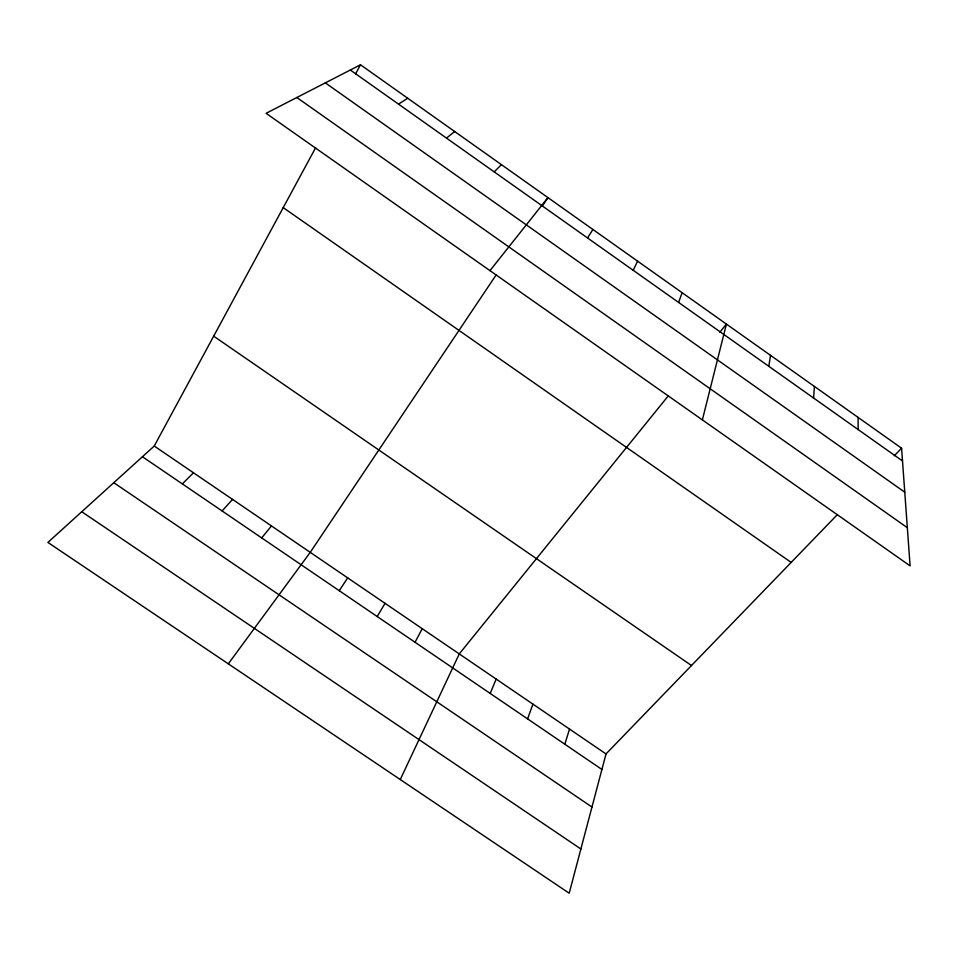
<?xml version="1.0" encoding="UTF-8"?>
<svg xmlns="http://www.w3.org/2000/svg" width="958" height="958" viewBox="0 0 958 958"><rect width="100%" height="100%" fill="white"/><g stroke="black" fill="none" stroke-linecap="round" stroke-linejoin="round"><path stroke-width="1.44" d="M813.582 398.013L814.408 386.457M768.807 366.315L770.519 355.346M702.37 419.891L726.427 324.091L719.853 332.198M837.496 514.506L606.007 753.934L569.196 893.215L47.9 542.432L154.238 446.033L315.613 147.76M564.825 744.21L569.531 729.074M527.595 718.871L532.911 704.118M678.611 302.453L682.12 292.705M490.221 693.436L496.16 679.066M400.264 779.549L459.265 653.919L668.421 395.702M633.19 270.288L637.609 261.151M415.03 642.255L422.227 628.676M355.598 73.862L360.507 64.785L901.586 448.224L910.1 565.867L266.084 113.307L360.507 64.785M377.212 616.521L385.032 603.324M587.553 237.967L592.882 229.465M339.24 590.679L347.706 577.89M496.28 274.73L310.236 552.347L228.315 663.834M542.3 206.054L547.952 197.623L489.969 270.635M261.702 537.905L271.473 525.93M222.1 510.961L232.554 499.405M894.329 455.733L901.586 448.224M182.355 483.898L193.48 472.773M494.208 171.877L501.429 164.656M446.488 138.096L454.691 131.521M398.528 104.135L407.713 98.231M81.753 511.74L580.883 848.992M113.786 482.712L591.972 807.043M154.238 446.033L606.007 753.934M142.431 456.738L601.899 769.454M213.682 336.162L691.484 665.523M283.221 207.635L791.176 562.418M296.836 97.512L907.334 527.69M325.325 82.867L904.771 492.208M350.329 70.018L902.508 460.966M858.093 417.413L858.152 429.567"/></g></svg>
